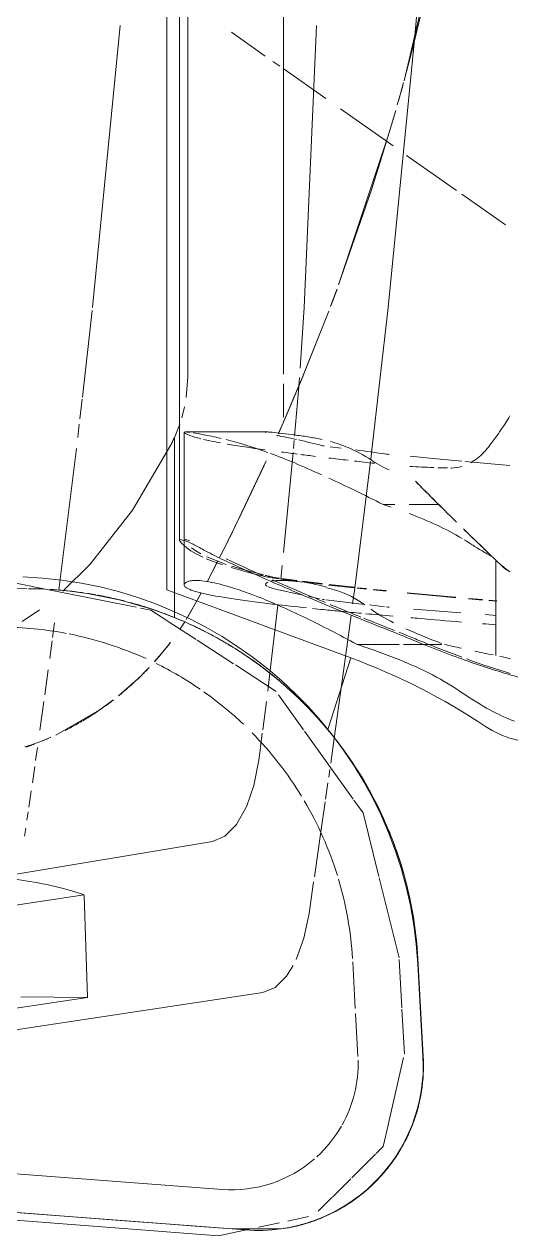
# Model space of a CAD drawing. Header units: inches. Extents: x 6664 to 8129, y 209 to 1287.
# Drawn here: x 7262.85 to 7266.07, y 575.54 to 583.57 of the extents above; entities that cross this region are included whole.
import ezdxf

# ---------------------------------------------------------------- set-up
doc = ezdxf.new("R2010")
doc.units = ezdxf.units.IN
doc.header["$MEASUREMENT"] = 0
doc.layers.add('I-FURN', color=30, linetype='Continuous', lineweight=9)

# ---------------------------------------------------------------- blocks, each defined once
blk = doc.blocks.new('Allsteel Seating Acuity Work-Conference Chair1 - Fully Adj_ Arms_ Mesh Back-7151566-11th FLOOR POWER _ SIGNAL')
at = {"layer": 'I-FURN', "lineweight": 13}
for p, q in [((6.0022, 6.4546), (5.7988, 6.1654)), ((5.7988, 6.1654), (6.0022, 6.4546)), ((7.5973, 6.4847), (7.5824, 6.312)), ((8.2241, 6.3911), (8.8562, 6.3911)), ((8.4891, 6.3462), (8.4934, 6.3979)), ((8.4966, 6.3983), (8.4921, 6.3457)), ((8.5854, 6.3216), (8.5911, 6.3928)), ((7.5824, 6.312), (7.5704, 6.1888)), ((8.4774, 6.2109), (8.4854, 6.3029)), ((8.4885, 6.3024), (8.4805, 6.2105)), ((5.7754, 6.1321), (5.542, 5.8003)), ((5.542, 5.8003), (5.7754, 6.1321)), ((7.5681, 6.1655), (7.5523, 5.999)), ((8.5481, 5.8459), (8.5726, 6.1606)), ((3.8189, 6.0721), (5.0472, 5.7838)), ((8.7834, 5.9204), (8.7834, 6.0333)), ((4.8193, 5.8447), (4.1813, 5.9971)), ((7.5523, 5.999), (7.5362, 5.8252)), ((7.8562, 5.8186), (7.8562, 6.014)), ((8.7834, 5.7791), (8.7834, 5.9204)), ((11.5122, 5.909), (10.8995, 5.8752)), ((5.0284, 5.789), (4.8193, 5.8447)), ((5.175, 5.7482), (5.0589, 5.7806)), ((5.0803, 5.7747), (5.2072, 5.7391)), ((5.5936, 5.6238), (5.2437, 5.7286)), ((5.4794, 5.7113), (5.4421, 5.6582)), ((5.4421, 5.6582), (5.4794, 5.7113)), ((7.8562, 5.6458), (7.8562, 5.7219)), ((8.7834, 5.4725), (8.7834, 5.7506)), ((5.4421, 5.6582), (5.2335, 5.3616)), ((5.2335, 5.3616), (5.4421, 5.6582)), ((8.4178, 5.5798), (8.4265, 5.6646)), ((8.4302, 5.6663), (8.4214, 5.5796)), ((8.5208, 5.5542), (8.5326, 5.6535)), ((8.4067, 5.4749), (8.4131, 5.5341)), ((8.4167, 5.5339), (8.4104, 5.474)), ((8.4879, 5.2664), (8.5171, 5.5222)), ((8.3856, 5.2875), (8.4044, 5.4535)), ((8.4081, 5.4531), (8.3891, 5.2833)), ((8.8719, 5.4314), (8.421, 4.2125)), ((9.3469, 5.2796), (8.8719, 5.4314)), ((6.5346, 5.2998), (6.4282, 5.3396)), ((6.4298, 5.339), (6.5424, 5.2969)), ((7.4817, 5.3678), (7.4723, 5.2933)), ((5.1659, 5.2655), (4.9714, 4.989)), ((4.9714, 4.989), (5.1659, 5.2655)), ((6.9938, 5.1186), (6.5753, 5.2844)), ((8.3635, 5.1082), (8.3801, 5.2407)), ((8.3844, 5.2431), (8.3678, 5.108)), ((8.4641, 5.152), (8.4804, 5.224)), ((7.1478, 5.0543), (7.0021, 5.1152)), ((8.3449, 4.9702), (8.3593, 5.0756)), ((8.3637, 5.0755), (8.3493, 4.9678)), ((8.4236, 4.9636), (8.4491, 5.0838)), ((8.4491, 5.0838), (8.4535, 5.1036)), ((6.9923, 4.985), (-6.9923, 4.985)), ((7.277, 4.985), (7.0554, 4.985)), ((7.309, 4.985), (7.1478, 5.0543)), ((7.3825, 4.9528), (7.309, 4.985)), ((4.951, 4.9599), (4.9197, 4.9154)), ((4.9197, 4.9154), (4.951, 4.9599)), ((8.3371, 4.9154), (8.3432, 4.9582)), ((8.3371, 4.8822), (8.3371, 4.9154)), ((8.3477, 4.9562), (8.3412, 4.9103)), ((4.8839, 4.8645), (4.726, 4.64)), ((4.726, 4.64), (4.8839, 4.8645)), ((7.3749, 4.8751), (7.3749, 4.3376)), ((7.5662, 4.8704), (8.0776, 4.6267)), ((8.289, 4.7238), (8.3223, 4.8525)), ((8.326, 4.8349), (8.3122, 4.7786)), ((8.3122, 4.7786), (8.2734, 4.6377)), ((8.265, 4.643), (8.289, 4.7238)), ((12.1969, -1.3862), (12.663, 4.7339)), ((7.4255, 4.605), (7.4253, 4.6043)), ((7.4257, 4.6058), (7.4255, 4.605)), ((8.091, 4.6201), (8.1513, 4.5899)), ((8.1729, 4.579), (8.1152, 4.608)), ((8.154, 4.5885), (8.2094, 4.5605)), ((8.2026, 4.4767), (8.2524, 4.6043)), ((8.2555, 4.5813), (8.215, 4.4728)), ((8.368, 4.4788), (8.2297, 4.5501)), ((8.2302, 4.5499), (8.3689, 4.4784)), ((8.2054, 4.4512), (8.1834, 4.4066)), ((8.4949, 4.4119), (8.4414, 4.4403)), ((8.4422, 4.4399), (8.4949, 4.4119)), ((-7.0092, 4.3503), (7.0092, 4.3503)), ((7.0092, 4.3503), (7.1467, 4.3404)), ((8.6044, 4.3492), (8.4949, 4.4119)), ((8.4949, 4.4119), (8.6174, 4.3411)), ((-8.0921, 4.2954), (8.0921, 4.2954)), ((7.2091, 4.3292), (7.2816, 4.3108)), ((7.3227, 4.2976), (7.4113, 4.2621)), ((7.3777, 4.3266), (8.3885, 4.3266)), ((8.6068, 4.2621), (7.4113, 4.2621)), ((8.634, 4.3306), (8.6784, 4.3014)), ((-8.421, 4.2125), (8.421, 4.2125)), ((8.8431, 4.1775), (8.7692, 4.2364)), ((8.8939, 4.1337), (8.8431, 4.1775)), ((8.9828, 4.0496), (8.9364, 4.0948)), ((9.1233, 3.8928), (8.9922, 4.04)), ((9.2167, 3.7676), (9.1528, 3.8554)), ((9.383, 3.4776), (9.2186, 3.7648)), ((9.4249, 3.382), (9.4053, 3.4285)), ((8.5533, 3.3688), (8.63, 3.2544)), ((9.4632, 3.2805), (9.443, 3.336))]:
    blk.add_line(p, q, dxfattribs=at)
at = {"layer": 'I-FURN'}
for p, q in [((4.7528, 5.8558), (4.1774, 5.9052)), ((10.8643, 5.8752), (11.5123, 5.9109)), ((11.496, 5.7856), (11.2, 5.7693)), ((10.8607, 5.7506), (10.3297, 5.6187)), ((11.1904, 5.7687), (10.8706, 5.7511)), ((11.9662, 5.6786), (11.5194, 5.7803)), ((7.559, 5.5628), (7.5125, 5.5684)), ((8.409, 5.4567), (7.5713, 5.5613)), ((12.317, 5.4382), (12.1608, 5.5954)), ((11.1951, 5.4609), (10.8861, 5.4438)), ((10.8861, 5.4438), (11.1951, 5.4609)), ((11.5129, 5.4784), (11.2286, 5.4627)), ((11.2286, 5.4627), (11.5129, 5.4784)), ((8.513, 5.4432), (8.409, 5.4567)), ((8.7518, 5.4116), (8.5892, 5.4332)), ((9.4072, 5.3215), (8.7518, 5.4116)), ((9.8071, 5.4459), (9.3566, 5.1244)), ((12.4447, 5.3097), (12.3241, 5.431)), ((9.5691, 5.2985), (9.4072, 5.3215)), ((12.5383, 5.2155), (12.4486, 5.3058)), ((9.663, 5.285), (9.6108, 5.2925)), ((9.808, 5.2641), (9.7007, 5.2796)), ((10.0256, 5.2326), (9.8262, 5.2614)), ((10.3239, 5.1894), (10.0256, 5.2326)), ((10.5656, 5.1545), (10.3558, 5.1848)), ((12.6037, 5.013), (12.5741, 5.1517)), ((7.0137, 5.0903), (7.1032, 5.0834)), ((7.1032, 5.0834), (7.4038, 5.0588)), ((9.3482, 5.1184), (9.1166, 4.9531)), ((7.4315, 5.0564), (7.4844, 5.0519)), ((7.511, 5.0495), (8.1739, 4.9861)), ((8.2587, 4.9773), (8.3477, 4.9678)), ((8.5222, 4.9486), (8.973, 4.8956)), ((9.0937, 4.9368), (8.9191, 4.6671)), ((12.6447, 4.8206), (12.6153, 4.9583)), ((12.6562, 4.6451), (12.6562, 4.9669)), ((8.973, 4.8956), (9.0936, 4.8806)), ((9.1601, 4.8722), (9.3484, 4.8477)), ((9.3719, 4.8446), (9.4628, 4.8325)), ((9.4682, 4.8318), (9.5499, 4.8209)), ((11.4298, 2.5922), (11.0889, 4.849)), ((9.862, 4.7379), (9.9766, 4.673)), ((12.7014, 4.5547), (12.6557, 4.7689)), ((8.9104, 4.6537), (8.7545, 4.4128)), ((11.9474, -1.2944), (12.3946, 4.578)), ((12.3946, 4.578), (11.9474, -1.2944)), ((12.6562, 4.6451), (12.6375, 4.3995)), ((12.6375, 4.3995), (12.6562, 4.6451)), ((10.0895, 4.5154), (10.4181, 2.5277)), ((12.2541, -1.3178), (12.7014, 4.5547)), ((8.751, 4.4075), (8.6301, 4.2207)), ((12.6375, 4.3995), (12.6247, 4.2318)), ((12.6247, 4.2318), (12.1799, -1.6096)), ((8.5363, 4.0091), (8.4336, 3.4974)), ((4.6804, 3.904), (6.5509, 3.7199)), ((6.5708, 3.7178), (7.144, 3.6535)), ((7.1579, 3.6519), (7.2868, 3.6369)), ((7.324, 3.6325), (7.4111, 3.6223)), ((7.485, 3.6135), (8.4216, 3.4969)), ((10.6074, 2.5676), (10.4416, 3.6653)), ((10.4472, 3.6655), (11.1215, 3.6869)), ((11.1215, 3.6869), (11.118, 3.2453)), ((11.2808, 2.6321), (11.1215, 3.6869)), ((8.64, 3.4683), (8.7361, 3.4555)), ((8.7597, 3.4524), (8.8767, 3.4366)), ((8.4158, 3.3979), (8.4134, 3.2969)), ((8.952, 3.4264), (9.1177, 3.4038)), ((9.1608, 3.3978), (9.3509, 3.3713)), ((9.4647, 3.3552), (9.5511, 3.3429)), ((9.5918, 3.3371), (9.7007, 3.3214)), ((9.7537, 3.3137), (9.862, 3.2981)), ((9.8931, 3.2936), (9.9477, 3.2857)), ((8.4134, 3.2852), (8.4127, 3.1384)), ((8.4127, 3.1282), (8.4134, 3.2843)), ((9.9997, 3.2782), (10.0539, 3.2703))]:
    blk.add_line(p, q, dxfattribs=at)
at = {"layer": 'I-FURN', "lineweight": 13, "flags": 128}
for points in [[(8.4401, 5.8042), (8.465, 6.0713), (8.47, 6.1273)], [(8.4731, 6.1258), (8.4658, 6.0443), (8.4435, 5.8038)], [(5.2818, 5.7176), (5.4196, 5.6769), (6.3994, 5.3502)], [(6.3997, 5.3501), (5.77, 5.5678), (5.5936, 5.6238)], [(6.5855, 5.2805), (6.9886, 5.1207), (7.3868, 4.9509)], [(8.1027, 4.6142), (7.9076, 4.7101), (7.597, 4.8563)], [(8.1426, 4.3754), (8.1628, 4.4033), (8.183, 4.4375)], [(8.1834, 4.4066), (8.163, 4.3721), (8.1426, 4.344)], [(7.4644, 4.2372), (7.8936, 3.9847), (8.2507, 3.7045), (8.4292, 3.5233)]]:
    blk.add_lwpolyline(points, dxfattribs=at)
at = {"layer": 'I-FURN', "flags": 128}
for points in [[(11.5123, 5.9109), (11.1885, 5.8931), (10.8643, 5.8752)], [(7.5125, 5.5684), (6.5496, 5.6782), (4.7528, 5.8558)], [(12.1572, 5.5991), (12.1109, 5.6457), (11.9691, 5.6779)], [(10.3208, 5.6165), (9.8997, 5.512), (9.8146, 5.4512)], [(4.6816, 5.2047), (6.5508, 5.1229), (6.9515, 5.0949)], [(10.8699, 5.0697), (10.7288, 5.1205), (10.5656, 5.1545)], [(12.6562, 4.9669), (12.6481, 5.0177), (12.6375, 5.0681)], [(11.0889, 4.849), (11.0553, 4.93), (10.9809, 5.005), (10.9096, 5.05)], [(8.888, 4.781), (8.9234, 4.8299), (8.9598, 4.8778)], [(9.5499, 4.8209), (9.7169, 4.7882), (9.8587, 4.7393)], [(9.9766, 4.673), (10.0539, 4.5974), (10.0895, 4.5154)], [(12.1799, -1.6096), (12.2734, -0.3811), (12.3595, 0.7487), (12.4363, 1.7575), (12.5024, 2.6256), (12.5565, 3.336), (12.5976, 3.8749), (12.6247, 4.2318), (12.6375, 4.3995)], [(8.6286, 4.2184), (8.5556, 4.1056), (8.542, 4.0379)], [(8.5415, 4.0903), (8.4864, 3.8963), (8.4465, 3.6986), (8.4292, 3.5712)], [(8.4292, 3.5712), (8.4222, 3.4984), (8.4179, 3.4375)], [(8.4336, 3.4974), (8.3608, 3.1347), (8.3607, 3.1207)]]:
    blk.add_lwpolyline(points, dxfattribs=at)
at = {"layer": 'I-FURN', "lineweight": 13}
for centre, radius, start, end in [((8.8012, 6.6723), 0.6306, 326.29957, 3.88635), ((12.891, 3.9447), 4.2853, 146.29957, 159.70043), ((11.049, 3.1641), 2.7152, 93.15632, 178.03044), ((11.5724, 4.8169), 1.0938, 355.64469, 93.15632)]:
    blk.add_arc(centre, radius, start, end, dxfattribs=at)
at = {"layer": 'I-FURN'}
for centre, radius, start, end in [((11.0072, 3.2854), 2.5937, 93.15632, 105.37779), ((11.5725, 4.8189), 1.0937, 80.98328, 93.15632), ((11.5725, 4.8189), 1.0937, 75.6016, 78.92672), ((11.5725, 4.8189), 1.0938, 68.77812, 75.6016), ((11.0072, 3.2854), 2.5937, 105.67857, 117.60115), ((11.5725, 4.8189), 1.0937, 57.35629, 62.07471), ((11.5725, 4.8189), 1.0938, 52.83165, 57.34057), ((11.0072, 3.2854), 2.5937, 118.20082, 122.75354), ((11.5725, 4.8189), 1.0938, 37.17171, 46.64608), ((11.0072, 3.2854), 2.5937, 122.75354, 129.82485), ((11.559, 4.6417), 0.838, 60.90546, 91.50867), ((11.559, 4.6417), 0.838, 60.90546, 91.50867), ((11.0064, 3.1089), 2.338, 93.46683, 106.60717), ((11.0064, 3.1089), 2.338, 93.46683, 106.60717), ((11.5725, 4.8189), 1.0938, 27.07612, 35.16845), ((11.0064, 3.1089), 2.338, 107.24597, 120.5398), ((11.0064, 3.1089), 2.338, 107.24597, 120.5398), ((11.559, 4.6417), 0.838, 42.3483, 60.15637), ((11.559, 4.6417), 0.838, 42.3483, 60.15637), ((11.5725, 4.8189), 1.0937, 23.59883, 27.0364), ((11.559, 4.6417), 0.838, 355.64469, 40.92952), ((11.559, 4.6417), 0.838, 355.64469, 40.92952), ((11.5725, 4.8189), 1.0937, 18.35184, 21.1091), ((11.0064, 3.1089), 2.338, 121.37476, 134.49981), ((11.0064, 3.1089), 2.338, 121.37476, 134.49981), ((11.5725, 4.8189), 1.0937, 7.77871, 16.65494), ((11.0064, 3.1089), 2.338, 136.45087, 144.74708), ((11.0064, 3.1089), 2.338, 136.45087, 144.74708), ((11.0064, 3.1089), 2.338, 145.48432, 153.81014), ((11.0064, 3.1089), 2.338, 145.48432, 153.81014), ((11.0064, 3.1089), 2.338, 155.6083, 168.75173), ((11.0064, 3.1089), 2.338, 155.6083, 168.75173), ((11.0064, 3.1089), 2.338, 169.25444, 179.74542), ((11.0064, 3.1089), 2.338, 169.25444, 179.74542)]:
    blk.add_arc(centre, radius, start, end, dxfattribs=at)
at = {"layer": 'I-FURN', "lineweight": 13}
for centre, major_axis, ratio, start_param, end_param in [((210.1203, 2.3535), (202.8302, 0), 0.34202, 3.093804, 3.09678), ((192.0226, 3.8451), (184.7325, 0), 0.173648, 3.097982, 3.102971), ((192.0226, 3.8451), (184.7325, 0), 0.173648, 3.103378, 3.106702), ((7.9574, 17.7878), (0, 13.6747), 0.082263, 3.480256, 3.485862), ((7.9574, 17.7878), (0, 13.6747), 0.082263, 3.474649, 3.480256), ((7.9574, 17.788), (0, 13.7062), 0.082263, 3.474649, 3.48504)]:
    blk.add_ellipse(centre, major_axis=major_axis, ratio=ratio, start_param=start_param, end_param=end_param, dxfattribs=at)
at = {"layer": 'I-FURN'}
blk.add_ellipse((13.2111, 3.0205), major_axis=(2.8634, 0.4325), ratio=0.886817, start_param=2.719876, end_param=2.895103, dxfattribs=at)
at = {"layer": 'I-FURN', "lineweight": 13}
for points in [[(8.9835, 6.4847), (9.0052, 6.5601), (9.0404, 6.6999), (9.0591, 6.8173), (9.0644, 6.8703)], [(9.1082, 6.176), (9.1495, 6.2363), (9.2213, 6.3531), (9.2717, 6.4621), (9.2915, 6.5146)], [(7.3171, 6.4546), (7.3012, 6.465), (7.2852, 6.4753), (7.2689, 6.4855)], [(7.4631, 6.3524), (7.44, 6.3698), (7.3925, 6.4042), (7.3426, 6.438), (7.3171, 6.4546)], [(8.2475, 6.4157), (8.2672, 6.4386), (8.2854, 6.4616), (8.3022, 6.4845)], [(8.2909, 6.4655), (8.2777, 6.4491), (8.2633, 6.4325), (8.2475, 6.4157)], [(8.7365, 5.8003), (8.7903, 5.9295), (8.8853, 6.1731), (8.955, 6.3861), (8.9835, 6.4847)], [(8.8785, 6.4886), (8.8728, 6.465), (8.8674, 6.4412), (8.862, 6.4172)], [(8.9745, 6.4867), (8.9476, 6.3965), (8.9183, 6.3031), (8.8784, 6.1971)], [(8.0163, 6.1768), (8.0741, 6.2363), (8.1351, 6.2993), (8.1975, 6.3638)], [(8.1991, 6.3651), (8.1879, 6.3439), (8.1639, 6.301), (8.1367, 6.257), (8.1222, 6.2347)], [(8.1991, 6.3651), (8.1879, 6.3534), (8.1759, 6.3409), (8.1631, 6.3276)], [(8.2235, 6.3906), (8.2154, 6.3821), (8.2073, 6.3736), (8.1991, 6.3651)], [(8.2475, 6.4157), (8.2396, 6.4074), (8.2316, 6.399), (8.2235, 6.3906)], [(8.2241, 6.3911), (8.228, 6.3952), (8.2358, 6.4035), (8.2436, 6.4116), (8.2475, 6.4157)], [(8.6523, 6.3876), (8.65, 6.3593), (8.6478, 6.331), (8.6455, 6.303)], [(8.8528, 6.3746), (8.844, 6.3327), (8.8352, 6.2911), (8.8269, 6.2519)], [(8.1222, 6.2852), (8.0845, 6.2462), (8.0493, 6.2101), (8.0167, 6.1767)], [(8.1631, 6.3276), (8.1502, 6.3142), (8.1366, 6.3001), (8.1222, 6.2852)], [(8.1222, 6.2347), (8.1109, 6.2172), (8.0998, 6.1994), (8.089, 6.1815)], [(7.6142, 6.0987), (7.6142, 6.1212), (7.61, 6.1433), (7.6038, 6.1655)], [(7.7012, 5.8595), (7.7761, 5.9322), (7.8572, 6.0139), (7.9444, 6.103)], [(7.9719, 6.131), (7.9275, 6.0858), (7.8889, 6.0468), (7.8562, 6.014)], [(8.6342, 6.1638), (8.6264, 6.069), (8.6186, 5.9764), (8.6109, 5.886)], [(8.8675, 6.1672), (8.8344, 6.077), (8.7963, 5.9808), (8.7561, 5.882)], [(8.8079, 6.1635), (8.7995, 6.1244), (8.7913, 6.0869), (8.7834, 6.0509)], [(8.8835, 5.7506), (8.9139, 5.8272), (8.9817, 5.9746), (9.0637, 6.1107), (9.1082, 6.176)], [(7.6119, 6.0075), (7.6126, 6.0285), (7.6131, 6.0497), (7.6136, 6.071)], [(7.6142, 6.0942), (7.6142, 6.0957), (7.6142, 6.0972), (7.6142, 6.0987)], [(8.7764, 6.0327), (8.7427, 5.9451), (8.7096, 5.8607), (8.6794, 5.7963)], [(7.8562, 6.014), (7.8278, 5.9855), (7.7736, 5.9313), (7.7244, 5.8825), (7.7012, 5.8595)], [(8.6109, 5.886), (8.6092, 5.867), (8.6076, 5.8481), (8.606, 5.8293)], [(8.7565, 5.8826), (8.75, 5.8666), (8.7433, 5.8504), (8.7365, 5.8342)], [(8.7195, 5.7927), (8.7138, 5.7788), (8.7082, 5.7647), (8.7027, 5.7506)], [(8.7048, 5.7219), (8.71, 5.7351), (8.7205, 5.7614), (8.7311, 5.7874), (8.7365, 5.8003)], [(8.7365, 5.8342), (8.7308, 5.8204), (8.7251, 5.8066), (8.7195, 5.7927)], [(8.2168, 4.5753), (8.2595, 4.6649), (8.3526, 4.87), (8.5166, 5.2533), (8.6396, 5.5578), (8.7048, 5.7219)], [(8.6388, 5.7141), (8.607, 5.6515), (8.5772, 5.6017), (8.5492, 5.5654)], [(8.5957, 5.7113), (8.5902, 5.6482), (8.5846, 5.5869), (8.5791, 5.5274)], [(8.6904, 5.7198), (8.6627, 5.65), (8.6359, 5.5831), (8.6096, 5.5182)], [(8.7834, 5.4725), (8.7975, 5.5168), (8.8284, 5.6076), (8.8643, 5.7023), (8.8835, 5.7506)], [(7.5227, 5.6758), (7.5224, 5.6728), (7.5221, 5.67), (7.5217, 5.6675)], [(7.5237, 5.6859), (7.5234, 5.6823), (7.5231, 5.6789), (7.5227, 5.6758)], [(7.5606, 5.5654), (7.5813, 5.5959), (7.6034, 5.636), (7.6268, 5.6851)], [(7.8562, 5.6458), (7.7909, 5.5178), (7.7324, 5.3972), (7.6805, 5.2844)], [(7.8728, 5.6978), (7.8671, 5.6804), (7.8616, 5.663), (7.8562, 5.6458)], [(8.5342, 5.6675), (8.5345, 5.67), (8.5351, 5.6756), (8.5357, 5.6823), (8.5359, 5.6859)], [(7.4789, 5.4127), (7.5015, 5.4668), (7.5287, 5.5176), (7.5606, 5.5654)], [(7.5674, 5.4551), (7.5723, 5.498), (7.5774, 5.542), (7.5824, 5.5869)], [(8.3954, 4.6058), (8.4157, 4.6781), (8.4715, 4.8391), (8.6024, 5.1291), (8.7181, 5.3531), (8.7834, 5.4725)], [(8.6012, 5.4971), (8.5878, 5.4641), (8.5747, 5.4319), (8.5618, 5.4003)], [(8.5767, 5.502), (8.5724, 5.4558), (8.5681, 5.4098), (8.5638, 5.3654)], [(7.4389, 5.2961), (7.45, 5.3365), (7.462, 5.3762), (7.4789, 5.4127)], [(7.5474, 5.2861), (7.5523, 5.3268), (7.5573, 5.3696), (7.5623, 5.4131)], [(8.5616, 5.3999), (8.5471, 5.3642), (8.5328, 5.3296), (8.5185, 5.2951)], [(7.3959, 5.0697), (7.3997, 5.0995), (7.4084, 5.1579), (7.4193, 5.2138), (7.4253, 5.2411)], [(7.4676, 5.2549), (7.4673, 5.2524), (7.4667, 5.2481), (7.4661, 5.2449), (7.4657, 5.2437)], [(7.6588, 5.2368), (7.6037, 5.115), (7.552, 4.9975), (7.5178, 4.9)], [(8.4027, 5.2695), (8.3844, 5.2065), (8.3719, 5.1399), (8.3651, 5.0697)], [(8.5051, 5.2629), (8.4971, 5.2437), (8.4891, 5.2245), (8.4812, 5.2054)], [(8.4849, 5.2437), (8.4852, 5.2449), (8.4857, 5.2481), (8.4863, 5.2524), (8.4866, 5.2549)], [(7.5241, 5.0977), (7.5282, 5.13), (7.5323, 5.1625), (7.5365, 5.1969)], [(8.4814, 5.206), (8.4526, 5.1373), (8.4239, 5.0695), (8.397, 5.0072)], [(7.3771, 4.9101), (7.3802, 4.944), (7.3864, 4.9974), (7.3959, 5.0697)], [(7.5153, 5.0287), (7.5174, 5.0447), (7.5194, 5.0607), (7.5215, 5.0768)], [(8.5405, 5.1364), (8.5326, 5.0622), (8.5248, 4.9937), (8.517, 4.9268)], [(7.5078, 4.9712), (7.5103, 4.9901), (7.5128, 5.009), (7.5153, 5.0282)], [(8.3978, 5.0097), (8.3834, 4.9764), (8.3691, 4.9434), (8.3556, 4.9127)], [(7.3749, 4.8751), (7.3749, 4.8823), (7.3752, 4.8911), (7.3771, 4.9101)], [(7.4001, 4.9522), (7.3993, 4.9486), (7.3985, 4.945), (7.3978, 4.9416)], [(7.4024, 4.9636), (7.4016, 4.9597), (7.4009, 4.9559), (7.4001, 4.9522)], [(8.399, 4.8803), (8.407, 4.8956), (8.4152, 4.9234), (8.4236, 4.9636)], [(8.5169, 4.9255), (8.5145, 4.9048), (8.5121, 4.8844), (8.5097, 4.8645)], [(7.3776, 4.8672), (7.3758, 4.8644), (7.3743, 4.8631), (7.374, 4.8695)], [(7.5114, 4.8819), (7.4737, 4.7795), (7.4452, 4.6874), (7.4257, 4.6058)], [(7.4548, 4.6117), (7.4671, 4.683), (7.48, 4.7674), (7.4934, 4.8645)], [(8.3269, 4.8478), (8.2874, 4.7588), (8.2505, 4.6781), (8.2161, 4.6058)], [(8.3694, 4.8819), (8.378, 4.8636), (8.3868, 4.8612), (8.3958, 4.8748)], [(8.5097, 4.8645), (8.4979, 4.7674), (8.4746, 4.5986), (8.452, 4.4823), (8.4409, 4.4375)], [(8.3622, 4.3641), (8.3573, 4.3875), (8.358, 4.4514), (8.3795, 4.5488), (8.3954, 4.6058)], [(7.4032, 4.5071), (7.3995, 4.4904), (7.396, 4.474), (7.3933, 4.4602)], [(7.4176, 4.5713), (7.4125, 4.5495), (7.4076, 4.5279), (7.4033, 4.5083)], [(7.424, 4.4558), (7.4274, 4.4704), (7.4308, 4.4851), (7.4343, 4.5012)], [(7.435, 4.5059), (7.439, 4.5253), (7.443, 4.5451), (7.4471, 4.5674)], [(8.1571, 4.4579), (8.1665, 4.475), (8.1859, 4.5116), (8.2063, 4.5532), (8.2168, 4.5753)], [(7.3928, 4.4575), (7.387, 4.4288), (7.3834, 4.4067), (7.3802, 4.3862)], [(7.3978, 4.365), (7.4012, 4.374), (7.4083, 4.395), (7.4157, 4.4223), (7.4195, 4.4375)], [(8.0964, 4.333), (8.1016, 4.3474), (8.1169, 4.3827), (8.1421, 4.4307), (8.1571, 4.4579)], [(7.3769, 4.3641), (7.374, 4.3391), (7.3742, 4.3266), (7.3777, 4.3266)], [(7.3777, 4.3266), (7.3812, 4.3268), (7.3879, 4.3396), (7.3978, 4.365)], [(8.1426, 4.344), (8.1176, 4.3136), (8.0849, 4.2812), (8.0868, 4.3062), (8.0964, 4.333)], [(8.0963, 4.3641), (8.091, 4.3493), (8.0884, 4.3389), (8.0884, 4.3328)], [(8.3694, 4.3436), (8.3678, 4.3463), (8.3651, 4.3525), (8.3631, 4.36), (8.3622, 4.3641)], [(8.3885, 4.3266), (8.382, 4.3266), (8.3756, 4.3323), (8.3694, 4.3436)], [(7.4113, 4.2621), (7.4204, 4.2582), (7.4383, 4.2501), (7.4558, 4.2416), (7.4644, 4.2372)], [(8.0884, 4.3328), (8.0884, 4.328), (8.0889, 4.324), (8.0936, 4.3268)], [(8.7707, 4.2352), (8.8141, 4.2023), (8.8564, 4.1673), (8.8974, 4.1306)], [(9.3981, 3.4448), (9.4229, 3.3894), (9.4428, 3.3307), (9.4615, 3.2713)]]:
    blk.add_open_spline(points, degree=3, dxfattribs=at)
for points, knots in [([(7.5784, 6.2262), (7.5698, 6.2415), (7.54, 6.2854), (7.4971, 6.3264), (7.4631, 6.3524)], [0.4933802, 0.4933802, 0.4933802, 0.4933802, 0.6666667, 1, 1, 1, 1]), ([(8.0808, 6.1677), (8.0494, 6.1148), (7.9888, 6.0032), (7.9401, 5.8816), (7.916, 5.8186)], [0.1498481, 0.1498481, 0.1498481, 0.1498481, 0.5, 0.8682546, 0.8682546, 0.8682546, 0.8682546]), ([(7.603, 5.823), (7.6046, 5.8483), (7.6077, 5.9), (7.6096, 5.9531), (7.6105, 5.9802)], [0.2991766, 0.2991766, 0.2991766, 0.2991766, 0.5, 0.7082617, 0.7082617, 0.7082617, 0.7082617]), ([(8.5198, 5.5239), (8.4814, 5.4661), (8.4363, 5.3873), (8.4129, 5.2949), (8.408, 5.2728)], [0.0978934, 0.0978934, 0.0978934, 0.0978934, 0.5, 0.6235889, 0.6235889, 0.6235889, 0.6235889]), ([(8.5639, 5.3667), (8.56, 5.327), (8.5535, 5.2611), (8.5471, 5.201), (8.5445, 5.1775)], [0.3657494, 0.3657494, 0.3657494, 0.3657494, 0.5, 0.590206, 0.590206, 0.590206, 0.590206]), ([(8.3651, 5.0697), (8.3602, 5.021), (8.3567, 4.954), (8.361, 4.9115), (8.364, 4.8984)], [0, 0, 0, 0, 0.5, 0.8343935, 0.8343935, 0.8343935, 0.8343935]), ([(8.4409, 4.4375), (8.4282, 4.3862), (8.4105, 4.3379), (8.3936, 4.3266), (8.3885, 4.3266)], [0, 0, 0, 0, 0.5, 0.7191319, 0.7191319, 0.7191319, 0.7191319]), ([(8.935, 4.0961), (8.9553, 4.0769), (9.0167, 4.0167), (9.0769, 3.9496), (9.1164, 3.9013), (9.1186, 3.8986)], [0.1895019, 0.1895019, 0.1895019, 0.1895019, 0.25, 0.375, 0.3825934, 0.3825934, 0.3825934, 0.3825934]), ([(9.1494, 3.8598), (9.1551, 3.8524), (9.1788, 3.8213), (9.2192, 3.7651), (9.2688, 3.6895), (9.3131, 3.6136), (9.3415, 3.5632), (9.3542, 3.539)], [0.4175525, 0.4175525, 0.4175525, 0.4175525, 0.4375, 0.5, 0.5625, 0.625, 0.6804449, 0.6804449, 0.6804449, 0.6804449])]:
    blk.add_open_spline(points, degree=3, knots=knots, dxfattribs=at)
at = {"layer": 'I-FURN'}
for points in [[(10.8643, 5.8752), (10.6802, 5.8651), (10.3144, 5.8054), (9.7971, 5.6018), (9.4894, 5.3967), (9.3482, 5.2792)], [(11.9662, 5.8393), (11.8944, 5.867), (11.7448, 5.9072), (11.5896, 5.9152), (11.5123, 5.9109)], [(9.1381, 5.0838), (9.1925, 5.1403), (9.2518, 5.1967), (9.315, 5.2511)], [(8.9598, 4.8778), (8.9815, 4.9057), (9.0287, 4.9641), (9.0859, 5.0284), (9.116, 5.0606)], [(9.116, 5.0606), (9.1233, 5.0683), (9.1308, 5.076), (9.1385, 5.0837)], [(8.5058, 3.9715), (8.5104, 3.9885), (8.5153, 4.0053), (8.5202, 4.0222)], [(8.4134, 3.2969), (8.4136, 3.3304), (8.4144, 3.3638), (8.4158, 3.397)]]:
    blk.add_open_spline(points, degree=3, dxfattribs=at)
for points, knots in [([(12.6375, 5.0681), (12.6339, 5.0836), (12.6273, 5.1094), (12.617, 5.1439), (12.6102, 5.1647), (12.6047, 5.1809), (12.5986, 5.1978), (12.5896, 5.2216), (12.5768, 5.2528), (12.5622, 5.2849), (12.5496, 5.3105), (12.5367, 5.3357), (12.5195, 5.3668), (12.4892, 5.4169), (12.4464, 5.4787), (12.3873, 5.5506), (12.3311, 5.608), (12.2818, 5.652), (12.2427, 5.6837), (12.2016, 5.7141), (12.144, 5.7526), (12.0671, 5.7964), (12.0006, 5.826), (11.9662, 5.8393)], [-1, -1, -1, -1, -0.916667, -0.875, -0.854167, -0.833333, -0.8125, -0.791667, -0.75, -0.708333, -0.6875, -0.666667, -0.625, -0.583333, -0.5, -0.416667, -0.333333, -0.291667, -0.25, -0.208333, -0.166667, -0.083333, 0, 0, 0, 0]), ([(9.3482, 5.2792), (9.2641, 5.2093), (9.147, 5.0983), (9.0086, 4.9411), (8.8826, 4.7793), (8.7755, 4.6134), (8.6858, 4.4454), (8.6087, 4.2799), (8.5656, 4.1641), (8.5415, 4.0903)], [-1, -1, -1, -1, -0.8, -0.7, -0.6, -0.4, -0.3, -0.2, 0, 0, 0, 0]), ([(8.6453, 4.3573), (8.6482, 4.3639), (8.6553, 4.3793), (8.6666, 4.4033), (8.6792, 4.4294), (8.6966, 4.4643), (8.7191, 4.5076), (8.7423, 4.5498), (8.761, 4.5826), (8.775, 4.6065), (8.789, 4.6298), (8.8077, 4.6604), (8.8407, 4.7123), (8.8691, 4.7542), (8.888, 4.781)], [-0.3168719, -0.3168719, -0.3168719, -0.3168719, -0.3035714, -0.2857143, -0.2678571, -0.25, -0.2142857, -0.1785714, -0.1607143, -0.1428571, -0.125, -0.1071429, -0.0714286, 0, 0, 0, 0]), ([(8.5568, 4.1359), (8.563, 4.1536), (8.5758, 4.1894), (8.5918, 4.2311), (8.6015, 4.2551), (8.6039, 4.2611)], [-0.46364425, -0.46364425, -0.46364425, -0.46364425, -0.42857143, -0.39285714, -0.38096547, -0.38096547, -0.38096547, -0.38096547]), ([(8.6039, 4.2611), (8.6088, 4.2731), (8.6165, 4.2917), (8.6244, 4.3102), (8.6272, 4.3167)], [-0.38096547, -0.38096547, -0.38096547, -0.38096547, -0.35714286, -0.3440863, -0.3440863, -0.3440863, -0.3440863]), ([(8.539, 4.0829), (8.5447, 4.1002), (8.5506, 4.1179), (8.5567, 4.1356), (8.5568, 4.1359)], [-0.49857708, -0.49857708, -0.49857708, -0.49857708, -0.46428571, -0.46364425, -0.46364425, -0.46364425, -0.46364425]), ([(8.5202, 4.0222), (8.5207, 4.0235), (8.5258, 4.041), (8.5312, 4.0584), (8.5363, 4.0744)], [-0.53836771, -0.53836771, -0.53836771, -0.53836771, -0.53571429, -0.50411936, -0.50411936, -0.50411936, -0.50411936]), ([(8.467, 3.8101), (8.4706, 3.8273), (8.4783, 3.8629), (8.4884, 3.9052), (8.4949, 3.9304), (8.4967, 3.9373)], [-0.67619173, -0.67619173, -0.67619173, -0.67619173, -0.64285714, -0.60714286, -0.59374631, -0.59374631, -0.59374631, -0.59374631]), ([(8.4555, 3.7509), (8.4572, 3.7602), (8.4607, 3.7787), (8.4646, 3.7984), (8.4668, 3.8089), (8.467, 3.8101)], [-0.71428571, -0.71428571, -0.71428571, -0.71428571, -0.69642857, -0.67857143, -0.67619173, -0.67619173, -0.67619173, -0.67619173]), ([(8.4451, 3.6897), (8.4454, 3.6916), (8.4472, 3.7027), (8.45, 3.7201), (8.4528, 3.7356), (8.4539, 3.7418)], [-0.75357347, -0.75357347, -0.75357347, -0.75357347, -0.75, -0.73214286, -0.72015254, -0.72015254, -0.72015254, -0.72015254]), ([(8.4179, 3.4388), (8.4186, 3.4492), (8.4205, 3.4786), (8.4245, 3.527), (8.4304, 3.5835), (8.436, 3.6275), (8.4395, 3.6528), (8.4405, 3.6594)], [-0.9122641, -0.9122641, -0.9122641, -0.9122641, -0.8928571, -0.8571429, -0.8214286, -0.7857143, -0.7729973, -0.7729973, -0.7729973, -0.7729973])]:
    blk.add_open_spline(points, degree=3, knots=knots, dxfattribs=at)

msp = doc.modelspace()

# ---------------------------------------------------------------- block references
at = {"layer": 'I-FURN', "rotation": 270.0000000000002}
msp.add_blockref('Allsteel Seating Acuity Work-Conference Chair1 - Fully Adj_ Arms_ Mesh Back-7151566-11th FLOOR POWER _ SIGNAL', (7259.5809, 588.2394), dxfattribs=at)

doc.saveas('drawing.dxf')
